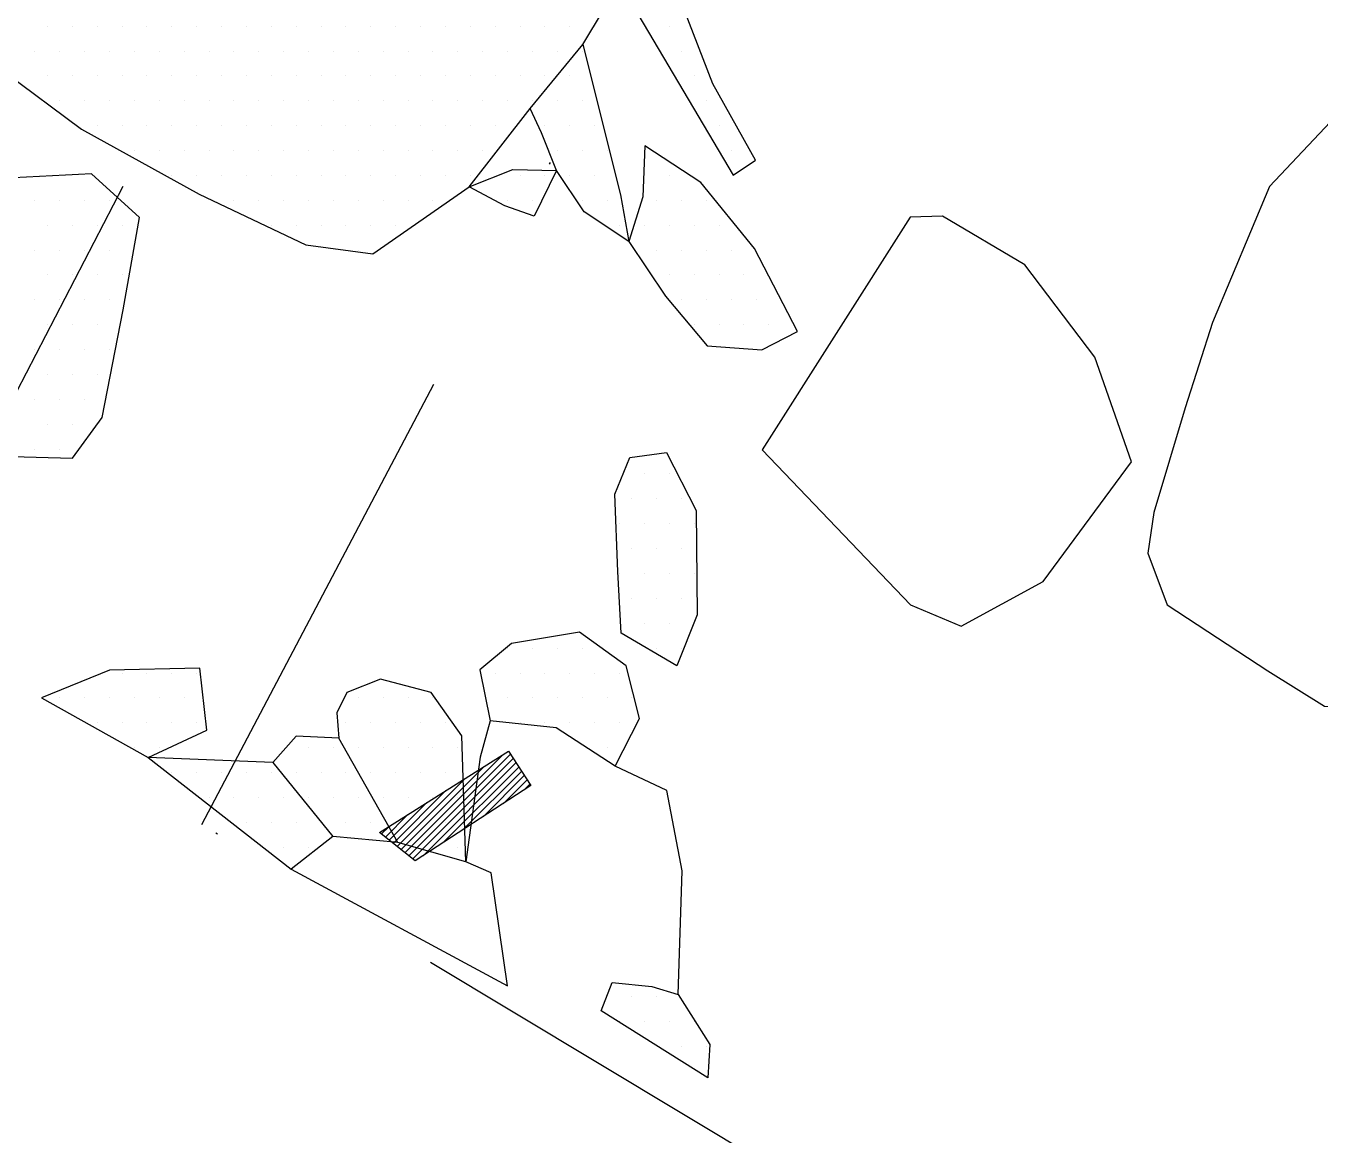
# Model space of a CAD drawing. Header units: metres. Extents: x -1264 to -948, y -1229 to -834.
# Drawn here: x -1224.2 to -1159.2, y -1137 to -1081.2 of the extents above; entities that cross this region are included whole.
import ezdxf

# ---------------------------------------------------------------- set-up
doc = ezdxf.new("R2010")
doc.units = ezdxf.units.M
doc.header["$LTSCALE"] = 25
doc.header["$MEASUREMENT"] = 0
doc.linetypes.add('STRICHPUNKTX2', pattern=[2, 1, -0.5, 0, -0.5])
doc.layers.get('0').update_dxf_attribs({"linetype": 'CONTINUOUS'})
for name, color, linetype in [('GRABUNGSGRENZE', 3, 'STRICHPUNKTX2'), ('KNOCHEN', 2, 'CONTINUOUS'), ('KNOCHENSCHRAFF', 2, 'CONTINUOUS'), ('STEINE', 4, 'CONTINUOUS'), ('STEINESCHRAFF', 4, 'CONTINUOUS')]:
    doc.layers.add(name, color=color, linetype=linetype)

# ---------------------------------------------------------------- blocks, each defined once
blk = doc.blocks.new('*X1')
at = {"color": 0}
for p, q in [((-1205.158, -1122.78), (-1200.218, -1117.84)), ((-1204.961, -1122.937), (-1199.856, -1117.832)), ((-1205.355, -1122.623), (-1201.177, -1118.446)), ((-1204.765, -1123.094), (-1199.717, -1118.046)), ((-1204.249, -1122.932), (-1199.578, -1118.261)), ((-1203.238, -1122.274), (-1199.439, -1118.475)), ((-1205.551, -1122.466), (-1202.136, -1119.051)), ((-1202.226, -1121.616), (-1199.3, -1118.69)), ((-1201.215, -1120.958), (-1199.161, -1118.904)), ((-1200.203, -1120.3), (-1199.022, -1119.119)), ((-1205.748, -1122.309), (-1203.095, -1119.656)), ((-1199.191, -1119.642), (-1198.883, -1119.333)), ((-1205.944, -1122.152), (-1204.054, -1120.262)), ((-1206.141, -1121.995), (-1205.013, -1120.867)), ((-1206.338, -1121.838), (-1205.972, -1121.472))]:
    blk.add_line(p, q, dxfattribs=at)
blk = doc.blocks.new('*X2')
at = {"color": 0}
for p, q in [((-1223.125, -1081.25), (-1223.125, -1081.25)), ((-1221.875, -1081.25), (-1221.875, -1081.25)), ((-1220.625, -1081.25), (-1220.625, -1081.25)), ((-1219.375, -1081.25), (-1219.375, -1081.25)), ((-1218.125, -1081.25), (-1218.125, -1081.25)), ((-1216.875, -1081.25), (-1216.875, -1081.25)), ((-1215.625, -1081.25), (-1215.625, -1081.25)), ((-1214.375, -1081.25), (-1214.375, -1081.25)), ((-1213.125, -1081.25), (-1213.125, -1081.25)), ((-1211.875, -1081.25), (-1211.875, -1081.25)), ((-1210.625, -1081.25), (-1210.625, -1081.25)), ((-1209.375, -1081.25), (-1209.375, -1081.25)), ((-1208.125, -1081.25), (-1208.125, -1081.25)), ((-1206.875, -1081.25), (-1206.875, -1081.25)), ((-1205.625, -1081.25), (-1205.625, -1081.25)), ((-1204.375, -1081.25), (-1204.375, -1081.25)), ((-1203.125, -1081.25), (-1203.125, -1081.25)), ((-1201.875, -1081.25), (-1201.875, -1081.25)), ((-1200.625, -1081.25), (-1200.625, -1081.25)), ((-1199.375, -1081.25), (-1199.375, -1081.25)), ((-1198.125, -1081.25), (-1198.125, -1081.25)), ((-1196.875, -1081.25), (-1196.875, -1081.25)), ((-1191.875, -1081.25), (-1191.875, -1081.25)), ((-1223.75, -1082.5), (-1223.75, -1082.5)), ((-1222.5, -1082.5), (-1222.5, -1082.5)), ((-1221.25, -1082.5), (-1221.25, -1082.5)), ((-1220, -1082.5), (-1220, -1082.5)), ((-1218.75, -1082.5), (-1218.75, -1082.5)), ((-1217.5, -1082.5), (-1217.5, -1082.5)), ((-1216.25, -1082.5), (-1216.25, -1082.5)), ((-1215, -1082.5), (-1215, -1082.5)), ((-1213.75, -1082.5), (-1213.75, -1082.5)), ((-1212.5, -1082.5), (-1212.5, -1082.5)), ((-1211.25, -1082.5), (-1211.25, -1082.5)), ((-1210, -1082.5), (-1210, -1082.5)), ((-1208.75, -1082.5), (-1208.75, -1082.5)), ((-1207.5, -1082.5), (-1207.5, -1082.5)), ((-1206.25, -1082.5), (-1206.25, -1082.5)), ((-1205, -1082.5), (-1205, -1082.5)), ((-1203.75, -1082.5), (-1203.75, -1082.5)), ((-1202.5, -1082.5), (-1202.5, -1082.5)), ((-1201.25, -1082.5), (-1201.25, -1082.5)), ((-1200, -1082.5), (-1200, -1082.5)), ((-1198.75, -1082.5), (-1198.75, -1082.5)), ((-1197.5, -1082.5), (-1197.5, -1082.5)), ((-1196.25, -1082.5), (-1196.25, -1082.5)), ((-1191.25, -1082.5), (-1191.25, -1082.5)), ((-1223.125, -1083.75), (-1223.125, -1083.75)), ((-1221.875, -1083.75), (-1221.875, -1083.75)), ((-1220.625, -1083.75), (-1220.625, -1083.75)), ((-1219.375, -1083.75), (-1219.375, -1083.75)), ((-1218.125, -1083.75), (-1218.125, -1083.75)), ((-1216.875, -1083.75), (-1216.875, -1083.75)), ((-1215.625, -1083.75), (-1215.625, -1083.75)), ((-1214.375, -1083.75), (-1214.375, -1083.75)), ((-1213.125, -1083.75), (-1213.125, -1083.75)), ((-1211.875, -1083.75), (-1211.875, -1083.75)), ((-1210.625, -1083.75), (-1210.625, -1083.75)), ((-1209.375, -1083.75), (-1209.375, -1083.75)), ((-1208.125, -1083.75), (-1208.125, -1083.75)), ((-1206.875, -1083.75), (-1206.875, -1083.75)), ((-1205.625, -1083.75), (-1205.625, -1083.75)), ((-1204.375, -1083.75), (-1204.375, -1083.75)), ((-1203.125, -1083.75), (-1203.125, -1083.75)), ((-1201.875, -1083.75), (-1201.875, -1083.75)), ((-1200.625, -1083.75), (-1200.625, -1083.75)), ((-1199.375, -1083.75), (-1199.375, -1083.75)), ((-1198.125, -1083.75), (-1198.125, -1083.75)), ((-1196.875, -1083.75), (-1196.875, -1083.75)), ((-1190.625, -1083.75), (-1190.625, -1083.75)), ((-1222.5, -1085), (-1222.5, -1085)), ((-1221.25, -1085), (-1221.25, -1085)), ((-1220, -1085), (-1220, -1085)), ((-1218.75, -1085), (-1218.75, -1085)), ((-1217.5, -1085), (-1217.5, -1085)), ((-1216.25, -1085), (-1216.25, -1085)), ((-1215, -1085), (-1215, -1085)), ((-1213.75, -1085), (-1213.75, -1085)), ((-1212.5, -1085), (-1212.5, -1085)), ((-1211.25, -1085), (-1211.25, -1085)), ((-1210, -1085), (-1210, -1085)), ((-1208.75, -1085), (-1208.75, -1085)), ((-1207.5, -1085), (-1207.5, -1085)), ((-1206.25, -1085), (-1206.25, -1085)), ((-1205, -1085), (-1205, -1085)), ((-1203.75, -1085), (-1203.75, -1085)), ((-1202.5, -1085), (-1202.5, -1085)), ((-1201.25, -1085), (-1201.25, -1085)), ((-1200, -1085), (-1200, -1085)), ((-1198.75, -1085), (-1198.75, -1085)), ((-1197.5, -1085), (-1197.5, -1085)), ((-1196.25, -1085), (-1196.25, -1085)), ((-1190, -1085), (-1190, -1085)), ((-1220.625, -1086.25), (-1220.625, -1086.25)), ((-1219.375, -1086.25), (-1219.375, -1086.25)), ((-1218.125, -1086.25), (-1218.125, -1086.25)), ((-1216.875, -1086.25), (-1216.875, -1086.25)), ((-1215.625, -1086.25), (-1215.625, -1086.25)), ((-1214.375, -1086.25), (-1214.375, -1086.25)), ((-1213.125, -1086.25), (-1213.125, -1086.25)), ((-1211.875, -1086.25), (-1211.875, -1086.25)), ((-1210.625, -1086.25), (-1210.625, -1086.25)), ((-1209.375, -1086.25), (-1209.375, -1086.25)), ((-1208.125, -1086.25), (-1208.125, -1086.25)), ((-1206.875, -1086.25), (-1206.875, -1086.25)), ((-1205.625, -1086.25), (-1205.625, -1086.25)), ((-1204.375, -1086.25), (-1204.375, -1086.25)), ((-1203.125, -1086.25), (-1203.125, -1086.25)), ((-1201.875, -1086.25), (-1201.875, -1086.25)), ((-1200.625, -1086.25), (-1200.625, -1086.25)), ((-1198.125, -1086.25), (-1198.125, -1086.25)), ((-1196.875, -1086.25), (-1196.875, -1086.25)), ((-1195.625, -1086.25), (-1195.625, -1086.25)), ((-1189.375, -1086.25), (-1189.375, -1086.25)), ((-1218.75, -1087.5), (-1218.75, -1087.5)), ((-1217.5, -1087.5), (-1217.5, -1087.5)), ((-1216.25, -1087.5), (-1216.25, -1087.5)), ((-1215, -1087.5), (-1215, -1087.5)), ((-1213.75, -1087.5), (-1213.75, -1087.5)), ((-1212.5, -1087.5), (-1212.5, -1087.5)), ((-1211.25, -1087.5), (-1211.25, -1087.5)), ((-1210, -1087.5), (-1210, -1087.5)), ((-1208.75, -1087.5), (-1208.75, -1087.5)), ((-1207.5, -1087.5), (-1207.5, -1087.5)), ((-1206.25, -1087.5), (-1206.25, -1087.5)), ((-1205, -1087.5), (-1205, -1087.5)), ((-1203.75, -1087.5), (-1203.75, -1087.5)), ((-1202.5, -1087.5), (-1202.5, -1087.5)), ((-1201.25, -1087.5), (-1201.25, -1087.5)), ((-1197.5, -1087.5), (-1197.5, -1087.5)), ((-1196.25, -1087.5), (-1196.25, -1087.5)), ((-1195, -1087.5), (-1195, -1087.5)), ((-1188.75, -1087.5), (-1188.75, -1087.5)), ((-1221.875, -1088.75), (-1221.875, -1088.75)), ((-1216.875, -1088.75), (-1216.875, -1088.75)), ((-1215.625, -1088.75), (-1215.625, -1088.75)), ((-1214.375, -1088.75), (-1214.375, -1088.75)), ((-1213.125, -1088.75), (-1213.125, -1088.75)), ((-1211.875, -1088.75), (-1211.875, -1088.75)), ((-1210.625, -1088.75), (-1210.625, -1088.75)), ((-1209.375, -1088.75), (-1209.375, -1088.75)), ((-1208.125, -1088.75), (-1208.125, -1088.75)), ((-1206.875, -1088.75), (-1206.875, -1088.75)), ((-1205.625, -1088.75), (-1205.625, -1088.75)), ((-1204.375, -1088.75), (-1204.375, -1088.75)), ((-1203.125, -1088.75), (-1203.125, -1088.75)), ((-1201.875, -1088.75), (-1201.875, -1088.75)), ((-1199.375, -1088.75), (-1199.375, -1088.75)), ((-1198.125, -1088.75), (-1198.125, -1088.75)), ((-1196.875, -1088.75), (-1196.875, -1088.75)), ((-1195.625, -1088.75), (-1195.625, -1088.75)), ((-1193.125, -1088.75), (-1193.125, -1088.75)), ((-1191.875, -1088.75), (-1191.875, -1088.75)), ((-1223.75, -1090), (-1223.75, -1090)), ((-1222.5, -1090), (-1222.5, -1090)), ((-1221.25, -1090), (-1221.25, -1090)), ((-1220, -1090), (-1220, -1090)), ((-1213.75, -1090), (-1213.75, -1090)), ((-1212.5, -1090), (-1212.5, -1090)), ((-1211.25, -1090), (-1211.25, -1090)), ((-1210, -1090), (-1210, -1090)), ((-1208.75, -1090), (-1208.75, -1090)), ((-1207.5, -1090), (-1207.5, -1090)), ((-1206.25, -1090), (-1206.25, -1090)), ((-1205, -1090), (-1205, -1090)), ((-1203.75, -1090), (-1203.75, -1090)), ((-1200, -1090), (-1200, -1090)), ((-1198.75, -1090), (-1198.75, -1090)), ((-1196.25, -1090), (-1196.25, -1090)), ((-1195, -1090), (-1195, -1090)), ((-1192.5, -1090), (-1192.5, -1090)), ((-1191.25, -1090), (-1191.25, -1090)), ((-1190, -1090), (-1190, -1090)), ((-1223.125, -1091.25), (-1223.125, -1091.25)), ((-1221.875, -1091.25), (-1221.875, -1091.25)), ((-1220.625, -1091.25), (-1220.625, -1091.25)), ((-1219.375, -1091.25), (-1219.375, -1091.25)), ((-1211.875, -1091.25), (-1211.875, -1091.25)), ((-1210.625, -1091.25), (-1210.625, -1091.25)), ((-1209.375, -1091.25), (-1209.375, -1091.25)), ((-1208.125, -1091.25), (-1208.125, -1091.25)), ((-1206.875, -1091.25), (-1206.875, -1091.25)), ((-1205.625, -1091.25), (-1205.625, -1091.25)), ((-1194.375, -1091.25), (-1194.375, -1091.25)), ((-1193.125, -1091.25), (-1193.125, -1091.25)), ((-1191.875, -1091.25), (-1191.875, -1091.25)), ((-1190.625, -1091.25), (-1190.625, -1091.25)), ((-1189.375, -1091.25), (-1189.375, -1091.25)), ((-1223.75, -1092.5), (-1223.75, -1092.5)), ((-1222.5, -1092.5), (-1222.5, -1092.5)), ((-1221.25, -1092.5), (-1221.25, -1092.5)), ((-1220, -1092.5), (-1220, -1092.5)), ((-1207.5, -1092.5), (-1207.5, -1092.5)), ((-1192.5, -1092.5), (-1192.5, -1092.5)), ((-1191.25, -1092.5), (-1191.25, -1092.5)), ((-1190, -1092.5), (-1190, -1092.5)), ((-1188.75, -1092.5), (-1188.75, -1092.5)), ((-1223.125, -1093.75), (-1223.125, -1093.75)), ((-1221.875, -1093.75), (-1221.875, -1093.75)), ((-1220.625, -1093.75), (-1220.625, -1093.75)), ((-1219.375, -1093.75), (-1219.375, -1093.75)), ((-1191.875, -1093.75), (-1191.875, -1093.75)), ((-1190.625, -1093.75), (-1190.625, -1093.75)), ((-1189.375, -1093.75), (-1189.375, -1093.75)), ((-1188.125, -1093.75), (-1188.125, -1093.75)), ((-1223.75, -1095), (-1223.75, -1095)), ((-1222.5, -1095), (-1222.5, -1095)), ((-1221.25, -1095), (-1221.25, -1095)), ((-1220, -1095), (-1220, -1095)), ((-1191.25, -1095), (-1191.25, -1095)), ((-1190, -1095), (-1190, -1095)), ((-1188.75, -1095), (-1188.75, -1095)), ((-1187.5, -1095), (-1187.5, -1095)), ((-1223.125, -1096.25), (-1223.125, -1096.25)), ((-1221.875, -1096.25), (-1221.875, -1096.25)), ((-1220.625, -1096.25), (-1220.625, -1096.25)), ((-1190.625, -1096.25), (-1190.625, -1096.25)), ((-1189.375, -1096.25), (-1189.375, -1096.25)), ((-1188.125, -1096.25), (-1188.125, -1096.25)), ((-1186.875, -1096.25), (-1186.875, -1096.25)), ((-1185.625, -1096.25), (-1185.625, -1096.25)), ((-1223.75, -1097.5), (-1223.75, -1097.5)), ((-1222.5, -1097.5), (-1222.5, -1097.5)), ((-1221.25, -1097.5), (-1221.25, -1097.5)), ((-1220, -1097.5), (-1220, -1097.5)), ((-1223.125, -1098.75), (-1223.125, -1098.75)), ((-1221.875, -1098.75), (-1221.875, -1098.75)), ((-1220.625, -1098.75), (-1220.625, -1098.75)), ((-1223.75, -1100), (-1223.75, -1100)), ((-1222.5, -1100), (-1222.5, -1100)), ((-1221.25, -1100), (-1221.25, -1100)), ((-1223.125, -1101.25), (-1223.125, -1101.25)), ((-1221.875, -1101.25), (-1221.875, -1101.25)), ((-1220.625, -1101.25), (-1220.625, -1101.25)), ((-1223.75, -1102.5), (-1223.75, -1102.5)), ((-1222.5, -1102.5), (-1222.5, -1102.5)), ((-1193.125, -1103.75), (-1193.125, -1103.75)), ((-1191.875, -1103.75), (-1191.875, -1103.75)), ((-1193.75, -1105), (-1193.75, -1105)), ((-1192.5, -1105), (-1192.5, -1105)), ((-1191.25, -1105), (-1191.25, -1105)), ((-1194.375, -1106.25), (-1194.375, -1106.25)), ((-1193.125, -1106.25), (-1193.125, -1106.25)), ((-1191.875, -1106.25), (-1191.875, -1106.25)), ((-1190.625, -1106.25), (-1190.625, -1106.25)), ((-1193.75, -1107.5), (-1193.75, -1107.5)), ((-1192.5, -1107.5), (-1192.5, -1107.5)), ((-1191.25, -1107.5), (-1191.25, -1107.5)), ((-1194.375, -1108.75), (-1194.375, -1108.75)), ((-1193.125, -1108.75), (-1193.125, -1108.75)), ((-1191.875, -1108.75), (-1191.875, -1108.75)), ((-1190.625, -1108.75), (-1190.625, -1108.75)), ((-1193.75, -1110), (-1193.75, -1110)), ((-1192.5, -1110), (-1192.5, -1110)), ((-1191.25, -1110), (-1191.25, -1110)), ((-1193.125, -1111.25), (-1193.125, -1111.25)), ((-1191.875, -1111.25), (-1191.875, -1111.25)), ((-1200, -1112.5), (-1200, -1112.5)), ((-1198.75, -1112.5), (-1198.75, -1112.5)), ((-1197.5, -1112.5), (-1197.5, -1112.5)), ((-1196.25, -1112.5), (-1196.25, -1112.5)), ((-1192.5, -1112.5), (-1192.5, -1112.5)), ((-1191.25, -1112.5), (-1191.25, -1112.5)), ((-1219.375, -1113.75), (-1219.375, -1113.75)), ((-1218.125, -1113.75), (-1218.125, -1113.75)), ((-1216.875, -1113.75), (-1216.875, -1113.75)), ((-1215.625, -1113.75), (-1215.625, -1113.75)), ((-1200.625, -1113.75), (-1200.625, -1113.75)), ((-1199.375, -1113.75), (-1199.375, -1113.75)), ((-1198.125, -1113.75), (-1198.125, -1113.75)), ((-1196.875, -1113.75), (-1196.875, -1113.75)), ((-1195.625, -1113.75), (-1195.625, -1113.75)), ((-1194.375, -1113.75), (-1194.375, -1113.75)), ((-1222.5, -1115), (-1222.5, -1115)), ((-1221.25, -1115), (-1221.25, -1115)), ((-1220, -1115), (-1220, -1115)), ((-1218.75, -1115), (-1218.75, -1115)), ((-1217.5, -1115), (-1217.5, -1115)), ((-1216.25, -1115), (-1216.25, -1115)), ((-1207.5, -1115), (-1207.5, -1115)), ((-1206.25, -1115), (-1206.25, -1115)), ((-1205, -1115), (-1205, -1115)), ((-1203.75, -1115), (-1203.75, -1115)), ((-1200, -1115), (-1200, -1115)), ((-1198.75, -1115), (-1198.75, -1115)), ((-1197.5, -1115), (-1197.5, -1115)), ((-1196.25, -1115), (-1196.25, -1115)), ((-1195, -1115), (-1195, -1115)), ((-1193.75, -1115), (-1193.75, -1115)), ((-1220.625, -1116.25), (-1220.625, -1116.25)), ((-1219.375, -1116.25), (-1219.375, -1116.25)), ((-1218.125, -1116.25), (-1218.125, -1116.25)), ((-1216.875, -1116.25), (-1216.875, -1116.25)), ((-1215.625, -1116.25), (-1215.625, -1116.25)), ((-1208.125, -1116.25), (-1208.125, -1116.25)), ((-1206.875, -1116.25), (-1206.875, -1116.25)), ((-1205.625, -1116.25), (-1205.625, -1116.25)), ((-1204.375, -1116.25), (-1204.375, -1116.25)), ((-1203.125, -1116.25), (-1203.125, -1116.25)), ((-1199.375, -1116.25), (-1199.375, -1116.25)), ((-1198.125, -1116.25), (-1198.125, -1116.25)), ((-1196.875, -1116.25), (-1196.875, -1116.25)), ((-1195.625, -1116.25), (-1195.625, -1116.25)), ((-1194.375, -1116.25), (-1194.375, -1116.25)), ((-1218.75, -1117.5), (-1218.75, -1117.5)), ((-1217.5, -1117.5), (-1217.5, -1117.5)), ((-1210, -1117.5), (-1210, -1117.5)), ((-1208.75, -1117.5), (-1208.75, -1117.5)), ((-1207.5, -1117.5), (-1207.5, -1117.5)), ((-1206.25, -1117.5), (-1206.25, -1117.5)), ((-1205, -1117.5), (-1205, -1117.5)), ((-1203.75, -1117.5), (-1203.75, -1117.5)), ((-1202.5, -1117.5), (-1202.5, -1117.5)), ((-1195, -1117.5), (-1195, -1117.5)), ((-1216.875, -1118.75), (-1216.875, -1118.75)), ((-1215.625, -1118.75), (-1215.625, -1118.75)), ((-1214.375, -1118.75), (-1214.375, -1118.75)), ((-1213.125, -1118.75), (-1213.125, -1118.75)), ((-1211.875, -1118.75), (-1211.875, -1118.75)), ((-1210.625, -1118.75), (-1210.625, -1118.75)), ((-1209.375, -1118.75), (-1209.375, -1118.75)), ((-1208.125, -1118.75), (-1208.125, -1118.75)), ((-1206.875, -1118.75), (-1206.875, -1118.75)), ((-1205.625, -1118.75), (-1205.625, -1118.75)), ((-1204.375, -1118.75), (-1204.375, -1118.75)), ((-1203.125, -1118.75), (-1203.125, -1118.75)), ((-1215, -1120), (-1215, -1120)), ((-1213.75, -1120), (-1213.75, -1120)), ((-1212.5, -1120), (-1212.5, -1120)), ((-1211.25, -1120), (-1211.25, -1120)), ((-1210, -1120), (-1210, -1120)), ((-1208.75, -1120), (-1208.75, -1120)), ((-1207.5, -1120), (-1207.5, -1120)), ((-1206.25, -1120), (-1206.25, -1120)), ((-1205, -1120), (-1205, -1120)), ((-1203.75, -1120), (-1203.75, -1120)), ((-1202.5, -1120), (-1202.5, -1120)), ((-1213.125, -1121.25), (-1213.125, -1121.25)), ((-1211.875, -1121.25), (-1211.875, -1121.25)), ((-1210.625, -1121.25), (-1210.625, -1121.25)), ((-1209.375, -1121.25), (-1209.375, -1121.25)), ((-1208.125, -1121.25), (-1208.125, -1121.25)), ((-1206.875, -1121.25), (-1206.875, -1121.25)), ((-1205.625, -1121.25), (-1205.625, -1121.25)), ((-1204.375, -1121.25), (-1204.375, -1121.25)), ((-1203.125, -1121.25), (-1203.125, -1121.25)), ((-1211.25, -1122.5), (-1211.25, -1122.5)), ((-1210, -1122.5), (-1210, -1122.5)), ((-1203.75, -1122.5), (-1203.75, -1122.5)), ((-1202.5, -1122.5), (-1202.5, -1122.5)), ((-1195, -1130), (-1195, -1130)), ((-1193.75, -1130), (-1193.75, -1130)), ((-1192.5, -1130), (-1192.5, -1130)), ((-1194.375, -1131.25), (-1194.375, -1131.25)), ((-1193.125, -1131.25), (-1193.125, -1131.25)), ((-1191.875, -1131.25), (-1191.875, -1131.25)), ((-1190.625, -1131.25), (-1190.625, -1131.25)), ((-1191.25, -1132.5), (-1191.25, -1132.5)), ((-1190, -1132.5), (-1190, -1132.5))]:
    blk.add_line(p, q, dxfattribs=at)

msp = doc.modelspace()

# ---------------------------------------------------------------- linework, layer by layer
at = {"layer": 'GRABUNGSGRENZE', "flags": 128}
msp.add_lwpolyline([(-1163.083, -834.155), (-1263.485, -1100.24), (-1230.826, -1111.482), (-1215.36, -1121.364), (-1180.957, -1142.041)], dxfattribs=at)
at = {"layer": 'GRABUNGSGRENZE'}
for points in [[(-1230.826, -1111.482), (-1180.112, -1013.744)], [(-1215.36, -1121.364), (-1166.261, -1028.109)]]:
    msp.add_lwpolyline(points, dxfattribs=at)
at = {"layer": 'KNOCHEN'}
msp.add_lwpolyline([(-1204.645, -1123.19), (-1206.432, -1121.763), (-1199.957, -1117.676), (-1198.833, -1119.409), (-1204.645, -1123.19)], dxfattribs=at)
at = {"layer": 'STEINE'}
for points in [[(-1201.449, -1052.534), (-1205.22, -1056.364), (-1211.286, -1061.369), (-1216.637, -1066.985), (-1222.701, -1072.96), (-1227.797, -1079.188), (-1229.172, -1080.669), (-1221.413, -1086.426), (-1215.492, -1089.685), (-1210.134, -1092.23), (-1206.766, -1092.686), (-1201.923, -1089.315), (-1198.866, -1085.384), (-1196.217, -1082.167), (-1193.008, -1076.808), (-1192.452, -1071.553), (-1196.69, -1067.221), (-1198.173, -1064.06), (-1198.638, -1058.143), (-1199.969, -1053.298), (-1201.449, -1052.534)], [(-1193.008, -1076.808), (-1193.668, -1080.277), (-1188.661, -1088.741), (-1187.539, -1087.974), (-1189.685, -1084.151), (-1191.833, -1078.592), (-1193.008, -1076.808)], [(-1196.217, -1082.167), (-1194.322, -1089.715), (-1193.912, -1092.062), (-1196.158, -1090.584), (-1197.537, -1088.494), (-1198.304, -1086.607), (-1198.866, -1085.384)], [(-1158.105, -1085.477), (-1161.723, -1089.305), (-1164.574, -1096.141), (-1165.947, -1100.426), (-1167.524, -1105.68), (-1167.828, -1107.721), (-1166.857, -1110.321), (-1161.805, -1113.632), (-1158.948, -1115.414), (-1156.857, -1115.515), (-1153.801, -1110.259), (-1151.815, -1107.045), (-1149.168, -1100.718), (-1147.387, -1095.566), (-1145.961, -1093.015), (-1148.512, -1091.64), (-1152.696, -1089.603), (-1156.625, -1087.312), (-1158.105, -1085.477)], [(-1193.912, -1092.062), (-1192.073, -1094.814), (-1189.979, -1097.312), (-1189.979, -1097.312), (-1187.224, -1097.513), (-1185.439, -1096.593), (-1187.586, -1092.413), (-1190.293, -1089.099), (-1193.1, -1087.266), (-1193.2, -1089.816), (-1193.912, -1092.062)], [(-1197.537, -1088.494), (-1198.657, -1090.791), (-1200.137, -1090.282), (-1201.923, -1089.315), (-1199.731, -1088.445), (-1197.537, -1088.494)], [(-1235.581, -1099.958), (-1230.887, -1101.076), (-1225.529, -1102.856), (-1221.856, -1102.954), (-1220.379, -1100.912), (-1219.313, -1095.504), (-1218.501, -1090.861), (-1220.901, -1088.67), (-1226.155, -1088.93), (-1230.796, -1089.496), (-1231.815, -1090.67), (-1234.722, -1091.948), (-1236.453, -1094.959)], [(-1179.76, -1110.331), (-1177.209, -1111.4), (-1173.08, -1109.153), (-1168.648, -1103.131), (-1170.488, -1097.88), (-1174.011, -1093.242), (-1178.144, -1090.797), (-1179.776, -1090.849), (-1187.212, -1102.534), (-1179.76, -1110.331)], [(-1194.301, -1111.753), (-1194.457, -1108.641), (-1194.614, -1104.764), (-1193.85, -1102.927), (-1192.014, -1102.67), (-1190.532, -1105.577), (-1190.476, -1110.831), (-1191.493, -1113.382), (-1194.301, -1111.753)], [(-1194.6, -1118.436), (-1193.378, -1116.037), (-1194.044, -1113.385), (-1196.392, -1111.704), (-1199.81, -1112.268), (-1201.39, -1113.596), (-1200.877, -1116.146)], [(-1218.067, -1117.999), (-1215.109, -1116.619), (-1215.469, -1113.508), (-1220.009, -1113.614), (-1223.426, -1114.995), (-1218.067, -1117.999)], [(-1202.095, -1123.238), (-1202.305, -1116.913), (-1203.837, -1114.721), (-1206.388, -1114.06), (-1208.071, -1114.725), (-1208.58, -1115.746), (-1208.477, -1117.021)], [(-1191.426, -1129.91), (-1191.228, -1123.687), (-1191.998, -1119.657), (-1194.6, -1118.436), (-1197.561, -1116.5), (-1200.877, -1116.146), (-1201.385, -1117.983), (-1202.095, -1123.238)], [(-1205.513, -1122.272), (-1208.477, -1117.021), (-1210.62, -1116.921), (-1211.792, -1118.248), (-1208.778, -1121.969)], [(-1211.792, -1118.248), (-1218.067, -1117.999), (-1210.868, -1123.604)], [(-1199.997, -1129.46), (-1200.819, -1123.798), (-1202.095, -1123.238), (-1205.513, -1122.272), (-1208.778, -1121.969), (-1210.868, -1123.604), (-1199.997, -1129.46)], [(-1195.303, -1130.73), (-1194.743, -1129.302), (-1192.753, -1129.504), (-1191.426, -1129.91), (-1189.843, -1132.409), (-1189.943, -1134.092), (-1195.303, -1130.73)]]:
    msp.add_lwpolyline(points, dxfattribs=at)

# ---------------------------------------------------------------- block references
at = {"layer": 'KNOCHENSCHRAFF'}
msp.add_blockref('*X1', (0, 0), dxfattribs=at)
at = {"layer": 'STEINESCHRAFF'}
msp.add_blockref('*X2', (0, 0), dxfattribs=at)

doc.saveas('drawing.dxf')
